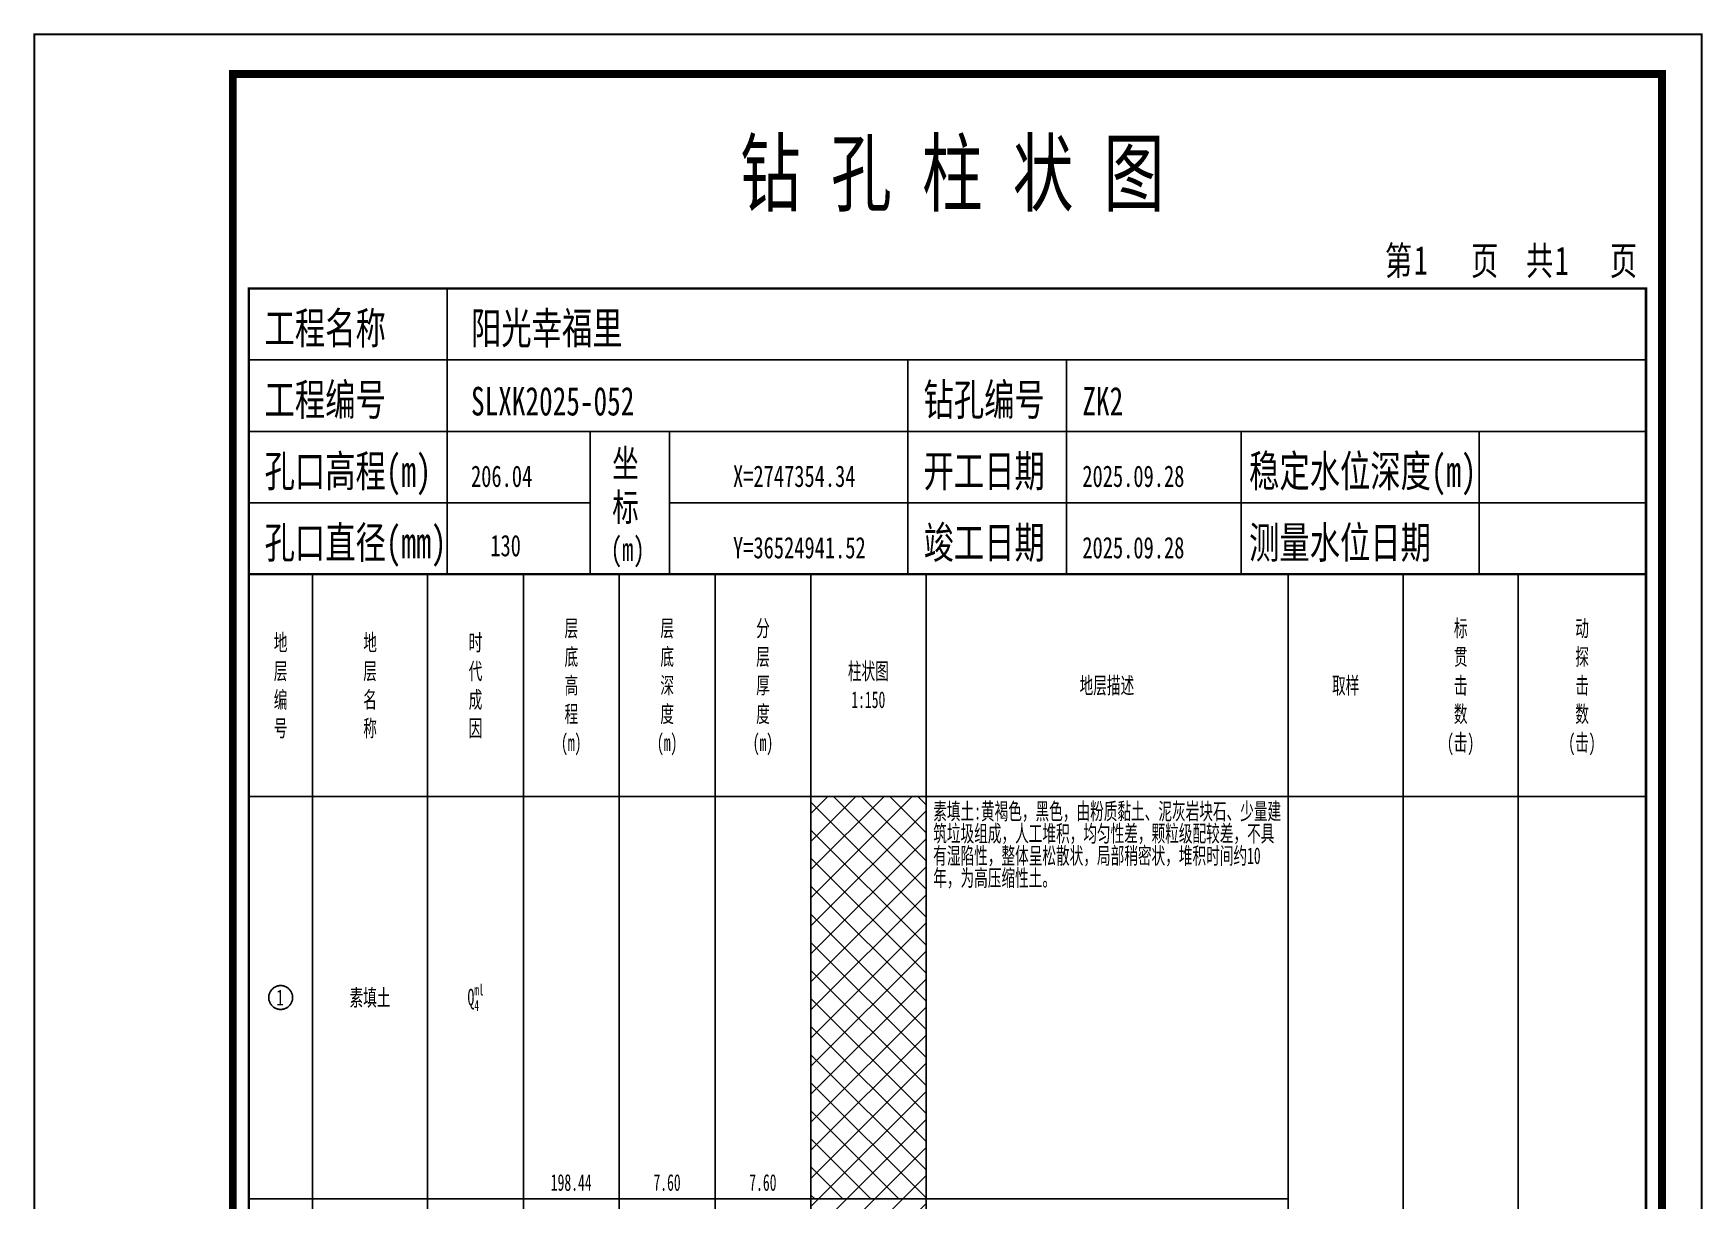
# Model space of a CAD drawing. Header units: millimetres. Extents: x 1264 to 9491, y 619 to 916.
# Drawn here: x 1487 to 1697.3, y 769 to 916 of the extents above; entities that cross this region are included whole.
import ezdxf
from ezdxf.enums import TextEntityAlignment as Align

# ---------------------------------------------------------------- set-up
doc = ezdxf.new("R2010")
doc.units = ezdxf.units.MM
doc.layers.add('GICAD_POU_TEXTS', color=7, linetype='Continuous')
doc.styles.add('LZ_FONT', font='simfang_0.ttf', dxfattribs={"width": 0.7, "height": 8})
doc.styles.add('成果图图块', font='simfang_0.ttf', dxfattribs={"height": 2.5})
doc.styles.add('成果图表体', font='simfang_0.ttf', dxfattribs={"width": 0.6, "height": 2.1})

# ---------------------------------------------------------------- blocks, each defined once
blk = doc.blocks.new('ZZT_DCBH_Z.dwg2', base_point=(-0.02, 0))
at = {"color": 7}
blk.add_polyline3d([(-1.52, 0.02, 0), (-1.52, -0.06, 0), (-1.52, -0.13, 0), (-1.51, -0.2, 0), (-1.5, -0.28, 0), (-1.48, -0.35, 0), (-1.46, -0.42, 0), (-1.44, -0.49, 0), (-1.41, -0.56, 0), (-1.38, -0.63, 0), (-1.35, -0.69, 0), (-1.31, -0.76, 0), (-1.27, -0.82, 0), (-1.23, -0.88, 0), (-1.18, -0.94, 0), (-1.14, -0.99, 0), (-1.09, -1.04, 0), (-1.03, -1.1, 0), (-0.98, -1.14, 0), (-0.92, -1.19, 0), (-0.86, -1.23, 0), (-0.8, -1.27, 0), (-0.73, -1.31, 0), (-0.67, -1.34, 0), (-0.6, -1.37, 0), (-0.53, -1.4, 0), (-0.46, -1.42, 0), (-0.39, -1.44, 0), (-0.32, -1.46, 0), (-0.25, -1.47, 0), (-0.17, -1.48, 0), (-0.1, -1.48, 0), (-0.02, -1.48, 0), (0.05, -1.48, 0), (0.12, -1.48, 0), (0.2, -1.47, 0), (0.27, -1.46, 0), (0.34, -1.44, 0), (0.41, -1.42, 0), (0.48, -1.4, 0), (0.55, -1.37, 0), (0.62, -1.34, 0), (0.68, -1.31, 0), (0.75, -1.27, 0), (0.81, -1.23, 0), (0.87, -1.19, 0), (0.93, -1.14, 0), (0.98, -1.1, 0), (1.04, -1.04, 0), (1.09, -0.99, 0), (1.13, -0.94, 0), (1.18, -0.88, 0), (1.22, -0.82, 0), (1.26, -0.76, 0), (1.3, -0.69, 0), (1.33, -0.63, 0), (1.36, -0.56, 0), (1.39, -0.49, 0), (1.41, -0.42, 0), (1.43, -0.35, 0), (1.45, -0.28, 0), (1.46, -0.2, 0), (1.47, -0.13, 0), (1.47, -0.06, 0), (1.48, 0.02, 0), (1.47, 0.09, 0), (1.47, 0.16, 0), (1.46, 0.24, 0), (1.45, 0.31, 0), (1.43, 0.38, 0), (1.41, 0.45, 0), (1.39, 0.52, 0), (1.36, 0.59, 0), (1.33, 0.66, 0), (1.3, 0.72, 0), (1.26, 0.79, 0), (1.22, 0.85, 0), (1.18, 0.91, 0), (1.13, 0.97, 0), (1.09, 1.02, 0), (1.04, 1.08, 0), (0.98, 1.13, 0), (0.93, 1.18, 0), (0.87, 1.22, 0), (0.81, 1.26, 0), (0.75, 1.3, 0), (0.68, 1.34, 0), (0.62, 1.37, 0), (0.55, 1.4, 0), (0.48, 1.43, 0), (0.41, 1.45, 0), (0.34, 1.47, 0), (0.27, 1.49, 0), (0.2, 1.5, 0), (0.12, 1.51, 0), (0.05, 1.51, 0), (-0.02, 1.52, 0), (-0.1, 1.51, 0), (-0.17, 1.51, 0), (-0.25, 1.5, 0), (-0.32, 1.49, 0), (-0.39, 1.47, 0), (-0.46, 1.45, 0), (-0.53, 1.43, 0), (-0.6, 1.4, 0), (-0.67, 1.37, 0), (-0.73, 1.34, 0), (-0.8, 1.3, 0), (-0.86, 1.26, 0), (-0.92, 1.22, 0), (-0.98, 1.18, 0), (-1.03, 1.13, 0), (-1.09, 1.08, 0), (-1.14, 1.02, 0), (-1.18, 0.97, 0), (-1.23, 0.91, 0), (-1.27, 0.85, 0), (-1.31, 0.79, 0), (-1.35, 0.72, 0), (-1.38, 0.66, 0), (-1.41, 0.59, 0), (-1.44, 0.52, 0), (-1.46, 0.45, 0), (-1.48, 0.38, 0), (-1.5, 0.31, 0), (-1.51, 0.24, 0), (-1.52, 0.16, 0), (-1.52, 0.09, 0), (-1.52, 0.02, 0)], dxfattribs=at)
at = {"layer": 'GICAD_POU_TEXTS', "color": 7, "style": '成果图图块', "width": 0.7}
blk.add_text('1', height=2, dxfattribs=at).set_placement((-0.11, -0.99), align=Align.CENTER)
blk = doc.blocks.new('柱状图图框模板-(昇龙标准).dwg1', base_point=(27, 229))
for p, q in [((52, 229), (52, 265)), ((27, 256), (203, 256)), ((110, 229), (110, 256)), ((130, 229), (130, 256)), ((27, 247), (203, 247)), ((70, 229), (70, 247)), ((80, 229), (80, 247)), ((152, 229), (152, 247)), ((182, 229), (182, 247)), ((27, 238), (70, 238)), ((80, 238), (203, 238))]:
    blk.add_line(p, q)
for points, const_width in [([(0, 0), (210, 0), (210, 297), (0, 297)], 0.25), ([(25, 5), (205, 5), (205, 292), (25, 292)], 1), ([(27, 265), (203, 265), (203, 17), (27, 17)], 0.3)]:
    blk.add_lwpolyline(points, close=True, dxfattribs=dict(const_width=const_width))
at = {"const_width": 0.3}
blk.add_lwpolyline([(27, 229), (203, 229)], dxfattribs=at)
at = {"style": 'LZ_FONT', "width": 0.7}
for s, height, p in [('钻 孔 柱 状 图', 8, (88.9, 275.54)), ('第', 3.6, (170.12, 266.7)), ('1', 3.6, (173.78, 266.75)), ('页', 3.6, (180.96, 266.7)), ('共', 3.6, (187.88, 266.7)), ('1', 3.6, (191.54, 266.7)), ('页', 3.6, (198.44, 266.7)), ('工程名称', 4, (29, 258)), ('阳光幸福里', 4, (55, 258)), ('工程编号', 4, (29, 249)), ('SLXK2025-052', 3.6, (55, 249)), ('钻孔编号', 4, (112, 249)), ('ZK2', 3.6, (132, 249)), ('孔口高程(m)', 4, (29, 240)), ('坐', 3.5, (72.79, 241.24)), ('开工日期', 4, (112, 240)), ('稳定水位深度(m)', 4, (153, 240)), ('206.04', 2.7, (55, 240)), ('X=2747354.34', 2.7, (88, 240)), ('2025.09.28', 2.7, (132, 240)), ('标', 3.5, (72.79, 235.7)), ('孔口直径(mm)', 4, (29, 231)), ('竣工日期', 4, (112, 231)), ('测量水位日期', 4, (153, 231)), ('130', 2.7, (57.43, 231.26)), ('(m) ', 3, (72.59, 230.65)), ('Y=36524941.52', 2.7, (88, 231)), ('2025.09.28', 2.7, (132, 231))]:
    blk.add_text(s, height=height, dxfattribs=at).set_placement(p)

msp = doc.modelspace()

# ---------------------------------------------------------------- hatches: boundary and pattern name
at = {"linetype": 'Continuous'}
h = msp.add_hatch(dxfattribs=at)
h.set_pattern_fill('GKSTT', scale=0.5, style=0, pattern_type=2)
h.set_pattern_definition([(45, (0, 0), (-1.767767, 1.767767), []), (135, (0, 0), (-1.767767, -1.767767), [])])
h.paths.add_polyline_path([(1584.97, 769.23), (1599.46, 769.23), (1599.46, 819.89), (1584.97, 819.89)])
h = msp.add_hatch(dxfattribs=at)
h.set_pattern_fill('GKNXT', scale=0.5, style=0, pattern_type=2)
h.set_pattern_definition([(45, (0, 0), (-1.767767, 1.767767), [])])
h.paths.add_polyline_path([(1584.97, 743.23), (1599.46, 743.23), (1599.46, 769.23), (1584.97, 769.23)])

# ---------------------------------------------------------------- linework, layer by layer
at = {"color": 0}
for p, q in [((1514.15, 819.89), (1522.2, 819.89)), ((1514.15, 769.23), (1514.15, 819.89)), ((1522.2, 769.23), (1522.2, 819.89)), ((1514.15, 769.23), (1522.2, 769.23)), ((1514.15, 769.23), (1522.2, 769.23)), ((1514.15, 743.23), (1514.15, 769.23)), ((1522.2, 743.23), (1522.2, 769.23))]:
    msp.add_line(p, q, dxfattribs=at)
for points in [[(1514.15, 847.89), (1522.2, 847.89)], [(1514.15, 819.89), (1514.15, 847.89)], [(1522.2, 819.89), (1522.2, 847.89)], [(1522.2, 847.89), (1536.69, 847.89)], [(1522.2, 819.89), (1522.2, 847.89)], [(1536.69, 819.89), (1536.69, 847.89)], [(1536.69, 847.89), (1548.76, 847.89)], [(1536.69, 819.89), (1536.69, 847.89)], [(1548.76, 819.89), (1548.76, 847.89)], [(1548.76, 847.89), (1560.83, 847.89)], [(1548.76, 819.89), (1548.76, 847.89)], [(1560.83, 819.89), (1560.83, 847.89)], [(1560.83, 847.89), (1572.9, 847.89)], [(1560.83, 819.89), (1560.83, 847.89)], [(1572.9, 819.89), (1572.9, 847.89)], [(1572.9, 847.89), (1584.97, 847.89)], [(1572.9, 819.89), (1572.9, 847.89)], [(1584.97, 819.89), (1584.97, 847.89)], [(1584.97, 847.89), (1599.46, 847.89)], [(1584.97, 819.89), (1584.97, 847.89)], [(1599.46, 819.89), (1599.46, 847.89)], [(1599.46, 847.89), (1645.09, 847.89)], [(1599.46, 819.89), (1599.46, 847.89)], [(1645.09, 819.89), (1645.09, 847.89)], [(1645.09, 847.89), (1659.57, 847.89)], [(1645.09, 819.89), (1645.09, 847.89)], [(1659.57, 819.89), (1659.57, 847.89)], [(1659.57, 847.89), (1674.06, 847.89)], [(1659.57, 819.89), (1659.57, 847.89)], [(1674.06, 819.89), (1674.06, 847.89)], [(1674.06, 847.89), (1690.15, 847.89)], [(1674.06, 819.89), (1674.06, 847.89)], [(1690.15, 819.89), (1690.15, 847.89)], [(1514.15, 819.89), (1522.2, 819.89)], [(1514.15, 635.89), (1514.15, 819.89)], [(1514.15, 819.89), (1522.2, 819.89)], [(1522.2, 635.89), (1522.2, 819.89)], [(1522.2, 819.89), (1536.69, 819.89)], [(1522.2, 635.89), (1522.2, 819.89)], [(1522.2, 819.89), (1536.69, 819.89)], [(1522.2, 819.89), (1536.69, 819.89)], [(1522.2, 769.23), (1522.2, 819.89)], [(1536.69, 635.89), (1536.69, 819.89)], [(1536.69, 769.23), (1536.69, 819.89)], [(1536.69, 819.89), (1548.76, 819.89)], [(1536.69, 635.89), (1536.69, 819.89)], [(1536.69, 819.89), (1548.76, 819.89)], [(1536.69, 819.89), (1548.76, 819.89)], [(1536.69, 769.23), (1536.69, 819.89)], [(1548.76, 635.89), (1548.76, 819.89)], [(1548.76, 769.23), (1548.76, 819.89)], [(1548.76, 819.89), (1560.83, 819.89)], [(1548.76, 635.89), (1548.76, 819.89)], [(1548.76, 819.89), (1560.83, 819.89)], [(1548.76, 819.89), (1560.83, 819.89)], [(1548.76, 769.23), (1548.76, 819.89)], [(1560.83, 635.89), (1560.83, 819.89)], [(1560.83, 769.23), (1560.83, 819.89)], [(1560.83, 819.89), (1572.9, 819.89)], [(1560.83, 635.89), (1560.83, 819.89)], [(1560.83, 819.89), (1572.9, 819.89)], [(1560.83, 819.89), (1572.9, 819.89)], [(1560.83, 769.23), (1560.83, 819.89)], [(1572.9, 635.89), (1572.9, 819.89)], [(1572.9, 769.23), (1572.9, 819.89)], [(1572.9, 819.89), (1584.97, 819.89)], [(1572.9, 635.89), (1572.9, 819.89)], [(1572.9, 819.89), (1584.97, 819.89)], [(1572.9, 819.89), (1584.97, 819.89)], [(1572.9, 769.23), (1572.9, 819.89)], [(1584.97, 635.89), (1584.97, 819.89)], [(1584.97, 769.23), (1584.97, 819.89)], [(1584.97, 819.89), (1599.46, 819.89)], [(1584.97, 635.89), (1584.97, 819.89)], [(1584.97, 819.89), (1599.46, 819.89)], [(1599.46, 635.89), (1599.46, 819.89)], [(1599.46, 819.89), (1645.09, 819.89)], [(1599.46, 635.89), (1599.46, 819.89)], [(1599.46, 819.89), (1645.09, 819.89)], [(1599.46, 819.89), (1645.09, 819.89)], [(1599.46, 769.23), (1599.46, 819.89)], [(1645.09, 635.89), (1645.09, 819.89)], [(1645.09, 769.23), (1645.09, 819.89)], [(1645.09, 819.89), (1659.57, 819.89)], [(1645.09, 635.89), (1645.09, 819.89)], [(1645.09, 819.89), (1659.57, 819.89)], [(1659.57, 635.89), (1659.57, 819.89)], [(1659.57, 819.89), (1674.06, 819.89)], [(1659.57, 635.89), (1659.57, 819.89)], [(1659.57, 819.89), (1674.06, 819.89)], [(1674.06, 635.89), (1674.06, 819.89)], [(1674.06, 819.89), (1690.15, 819.89)], [(1674.06, 635.89), (1674.06, 819.89)], [(1674.06, 819.89), (1690.15, 819.89)], [(1690.15, 635.89), (1690.15, 819.89)], [(1522.2, 769.23), (1536.69, 769.23)], [(1522.2, 769.23), (1536.69, 769.23)], [(1522.2, 743.23), (1522.2, 769.23)], [(1536.69, 743.23), (1536.69, 769.23)], [(1536.69, 769.23), (1548.76, 769.23)], [(1536.69, 769.23), (1548.76, 769.23)], [(1536.69, 743.23), (1536.69, 769.23)], [(1548.76, 743.23), (1548.76, 769.23)], [(1548.76, 769.23), (1560.83, 769.23)], [(1548.76, 769.23), (1560.83, 769.23)], [(1548.76, 743.23), (1548.76, 769.23)], [(1560.83, 743.23), (1560.83, 769.23)], [(1560.83, 769.23), (1572.9, 769.23)], [(1560.83, 769.23), (1572.9, 769.23)], [(1560.83, 743.23), (1560.83, 769.23)], [(1572.9, 743.23), (1572.9, 769.23)], [(1572.9, 769.23), (1584.97, 769.23)], [(1572.9, 769.23), (1584.97, 769.23)], [(1572.9, 743.23), (1572.9, 769.23)], [(1584.97, 743.23), (1584.97, 769.23)], [(1599.46, 769.23), (1645.09, 769.23)], [(1599.46, 769.23), (1645.09, 769.23)], [(1599.46, 743.23), (1599.46, 769.23)], [(1645.09, 743.23), (1645.09, 769.23)]]:
    msp.add_lwpolyline(points, dxfattribs=at)
at = {"color": 7, "flags": 128}
msp.add_lwpolyline([(1584.97, 769.23), (1599.46, 769.23)], dxfattribs=at)

# ---------------------------------------------------------------- block references
for name, p in [('柱状图图框模板-(昇龙标准).dwg1', (1514.15, 847.89)), ('ZZT_DCBH_Z.dwg2', (1518.18, 794.56))]:
    msp.add_blockref(name, p)

# ---------------------------------------------------------------- texts
at = {"color": 0, "style": '成果图表体', "width": 0.6}
for s, height, p in [('层', 2.1, (1553.93, 840.04)), ('层', 2.1, (1566, 840.04)), ('分', 2.1, (1578.07, 840.04)), ('标', 2.1, (1665.95, 840.04)), ('动', 2.1, (1681.24, 840.04)), ('地', 2.1, (1517.31, 838.24)), ('地', 2.1, (1528.58, 838.24)), ('时', 2.1, (1541.86, 838.24)), ('层', 2.1, (1517.31, 834.64)), ('层', 2.1, (1528.58, 834.64)), ('代', 2.1, (1541.86, 834.64)), ('底', 2.1, (1553.93, 836.44)), ('底', 2.1, (1566, 836.44)), ('层', 2.1, (1578.07, 836.44)), ('柱状图', 2.1, (1589.62, 834.64)), ('贯', 2.1, (1665.95, 836.44)), ('探', 2.1, (1681.24, 836.44)), ('高', 2.1, (1553.93, 832.84)), ('深', 2.1, (1566, 832.84)), ('厚', 2.1, (1578.07, 832.84)), ('地层描述', 2.1, (1618.81, 832.84)), ('取样', 2.1, (1650.6, 832.84)), ('击', 2.1, (1665.95, 832.84)), ('击', 2.1, (1681.24, 832.84)), ('编', 2.1, (1517.31, 831.04)), ('名', 2.1, (1528.58, 831.04)), ('成', 2.1, (1541.86, 831.04)), ('1:150', 2.1, (1590.05, 831.04)), ('程', 2.1, (1553.93, 829.24)), ('度', 2.1, (1566, 829.24)), ('度', 2.1, (1578.07, 829.24)), ('数', 2.1, (1665.95, 829.24)), ('数', 2.1, (1681.24, 829.24)), ('号', 2.1, (1517.31, 827.44)), ('称', 2.1, (1528.58, 827.44)), ('因', 2.1, (1541.86, 827.44)), ('(m)', 2.1, (1553.49, 825.64)), ('(m)', 2.1, (1565.57, 825.64)), ('(m)', 2.1, (1577.64, 825.64)), ('(击)', 2.1, (1665.08, 825.64)), ('(击)', 2.1, (1680.37, 825.64)), ('素填土', 2.1, (1526.85, 793.51)), ('Q', 2.1, (1541.71, 793.58)), ('ml', 1.4, (1542.58, 794.84)), ('4', 1.4, (1542.58, 792.88)), ('198.44', 2.1, (1552.2, 770.23)), ('7.60', 2.1, (1565.13, 770.23)), ('7.60', 2.1, (1577.2, 770.23))]:
    msp.add_text(s, height=height, dxfattribs=at).set_placement(p)
at = {"color": 0, "insert": (1600.37, 819.09), "char_height": 2.1, "width": 43.8045, "attachment_point": 1, "line_spacing_factor": 0.8, "style": '成果图表体'}
msp.add_mtext('\\A1;素填土:黄褐色，黑色，由粉质黏土、泥灰岩块石、少量建筑垃圾组成，人工堆积，均匀性差，颗粒级配较差，不具有湿陷性，整体呈松散状，局部稍密状，堆积时间约10年，为高压缩性土。', dxfattribs=at)

doc.saveas('drawing.dxf')
